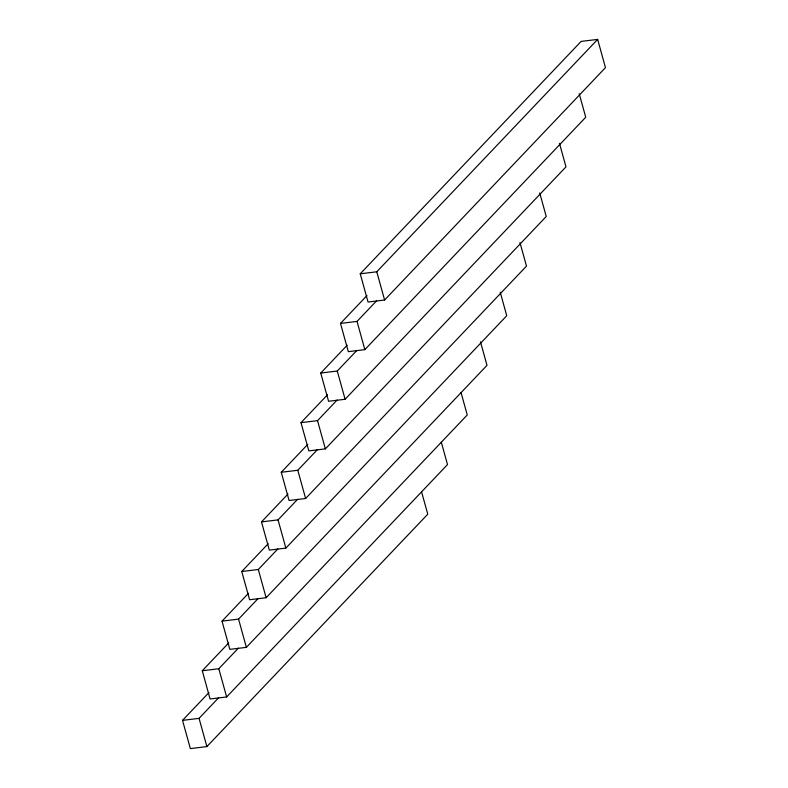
<?xml version="1.0" encoding="UTF-8"?>
<svg xmlns="http://www.w3.org/2000/svg" width="788" height="788" viewBox="0 0 788 788"><rect width="100%" height="100%" fill="white"/><g stroke="black" fill="none" stroke-linecap="round" stroke-linejoin="round"><path stroke-width="1.18" d="M360.234 273.81L581.111 41.409L597.649 39.4L605.47 67.63L384.603 300.021L368.055 302.031L360.234 273.81L376.772 271.791L597.649 39.4M579.21 93.723L585.73 117.245L364.854 349.636L348.316 351.655L340.495 323.425L366.952 295.589M340.495 323.425L357.033 321.415L376.585 300.839M559.46 143.337L565.981 166.859L345.105 399.26L328.566 401.269L320.746 373.049L347.203 345.203M320.746 373.049L337.284 371.03L356.836 350.453M539.721 192.962L546.242 216.483L325.365 448.874L308.827 450.894L300.996 422.663L327.453 394.827M300.996 422.663L317.534 420.644L337.097 400.068M519.972 242.576L526.492 266.098L305.616 498.499L289.078 500.508L281.257 472.278L307.714 444.442M281.257 472.278L297.795 470.269L317.347 449.692M500.222 292.2L506.743 315.722L285.867 548.113L269.329 550.122L261.508 521.902L287.965 494.056M261.508 521.902L278.046 519.883L297.608 499.306M480.483 341.815L487.004 365.337L266.127 597.728L249.589 599.747L241.758 571.517L268.225 543.681M241.758 571.517L258.306 569.507L277.859 548.931M461.059 392.611L467.254 414.951L246.378 647.352L229.84 649.361L222.019 621.141L248.476 593.295M222.019 621.141L238.557 619.122L258.109 598.545M441.319 442.226L447.505 464.575L226.639 696.966L210.091 698.986L202.27 670.755L228.727 642.919M202.27 670.755L218.808 668.736L238.37 648.16M421.57 491.85L427.766 514.19L206.889 746.591L190.351 748.6L182.53 720.37L208.987 692.534M182.53 720.37L199.069 718.361L218.621 697.784M376.772 271.791L384.603 300.021M357.033 321.415L364.854 349.636M337.284 371.03L345.105 399.26M317.534 420.644L325.365 448.874M297.795 470.269L305.616 498.499M278.046 519.883L285.867 548.113M258.306 569.507L266.127 597.728M238.557 619.122L246.378 647.352M218.808 668.736L226.639 696.966M199.069 718.361L206.889 746.591"/></g></svg>
